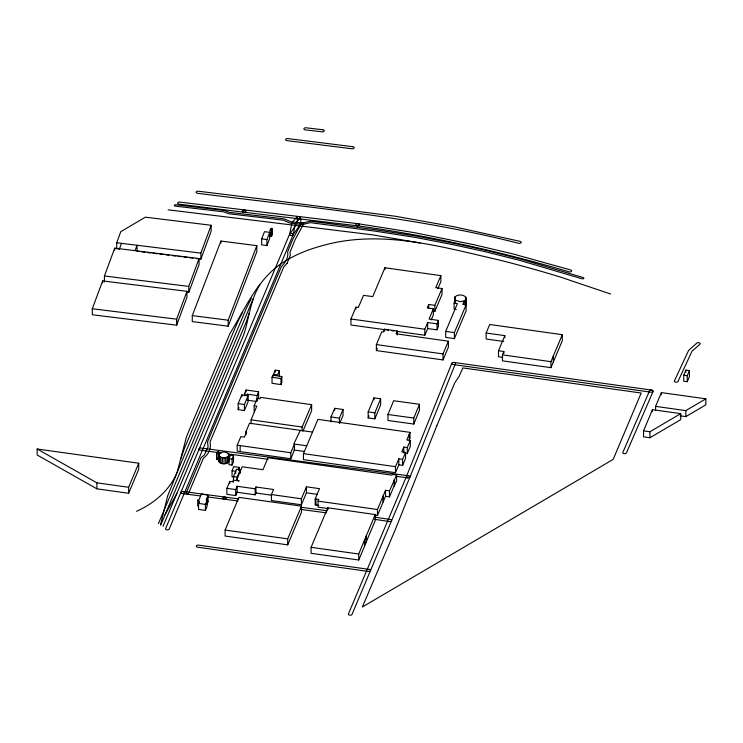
<?xml version="1.0" encoding="UTF-8"?>
<svg xmlns="http://www.w3.org/2000/svg" width="743" height="743" viewBox="0 0 743 743"><rect width="100%" height="100%" fill="white"/><g stroke="black" fill="none" stroke-linecap="round" stroke-linejoin="round"><path stroke-width="1.11" d="M289.538 234.407L292.11 222.445L296.959 217.086M293.197 234.574A1.839 1.059 0 0 0 290.578 233.534A1.839 1.059 0 0 0 290.318 235.364A1.839 1.059 0 0 0 293.197 234.574L295.649 223.021L300.07 218.201M160.516 524.874L167.639 495.962L177.094 472.483L186.567 436.54L230.079 333.226C244.679 309.72 256.121 282.136 278.913 265.26C292.083 255.843 307.268 249.657 322.852 245.515C381.521 229.02 441.974 246.936 499.333 260.031A853.335 492.665 0 0 1 560.51 277.102L610.551 293.987M259.892 284.82C250.159 299.986 249.258 318.366 243.639 335L163.014 526.295M249.304 312.784L245.952 322.685L160.739 525.004M181.023 458.366L184.375 448.466L237.621 322.053L242.515 312.366M196.328 258.564L200.889 259.121L200.889 253.122L211.142 225.268L145.405 217.17L120.793 231.649L116.697 242.757L116.697 248.756M200.889 259.121L211.142 231.268L211.142 225.268M104.419 281.996L104.419 275.997L114.719 248.153L199.078 258.545L199.078 264.545L188.768 292.398L186.493 292.12M119.493 248.738L121.481 243.342M135.05 250.651L137.046 245.264L137.046 251.264L139.331 251.543M188.768 292.398L188.768 286.399L199.078 258.545M218.786 454.79L219.139 453.852C221.563 451.289 226.689 451.298 228.77 454.27L228.853 455.385C226.968 458.691 221.247 458.645 218.99 455.756L218.786 454.79L218.99 461.756C221.247 464.644 226.968 464.691 228.853 461.384L228.77 454.27M218.786 460.79L219.139 459.852M454.382 302.355L454.92 296.894C457.846 294.228 463.316 294.154 465.907 297.321L466.149 304.602L465.555 305.837L465.555 299.847L466.149 298.602M92.318 308.763L102.636 280.919L186.957 291.33L186.957 297.33L176.639 325.174L92.318 314.763L92.318 308.763L176.639 319.174L186.957 291.33M315.97 499.055L315.989 504.999M192.279 315.599L220.94 241.057L256.827 245.664L256.827 251.663L228.175 326.196L192.279 321.598L192.279 315.599L228.175 320.196L256.827 245.664M261.703 238.902L264.508 231.667L269.718 232.345L269.718 238.345L266.913 245.58L261.703 244.902L261.703 238.902L266.913 239.58L269.718 232.345M397.524 331.452L424.792 335.232L427.652 328.564L437.07 329.836L437.07 323.837L438.398 320.4L429.064 319.081L433.373 308.8L427.271 307.899L428.674 304.472L434.841 305.345L442.011 288.535L435.769 287.615L440.868 275.653L384.902 267.749L372.745 296.606L363.513 295.37L358.302 307.5L355.897 307.138L350.947 319.007L350.947 324.997L388.431 330.198M437.07 329.836L438.398 326.4L438.398 320.4M233.887 477.015L232.048 476.765L232.048 470.774L233.776 466.613L239.227 467.366L238.373 469.455L236.59 469.204L233.469 476.616L233.451 482.151M451.8 363.253L406.402 476.569L348.421 613.913A1.839 1.059 0 0 0 349.777 615.195A1.839 1.059 0 0 0 351.996 614.415L409.978 477.062L455.375 363.736A1.839 1.059 0 0 0 454.01 362.463A1.839 1.059 0 0 0 451.8 363.243A1.839 1.059 0 0 0 453.156 364.525L650.896 392.165A1.839 1.059 0 0 0 653.116 391.385A1.839 1.059 0 0 0 651.778 390.103L454.019 362.463M229.011 458.691L230.441 455.199L233.525 455.617L233.488 461.691L232.085 465.118L229.011 464.691L229.011 458.691L232.085 459.118L233.525 455.617M413.786 424.049L413.786 418.049L419.461 404.285L393.641 400.737L387.957 414.501L387.957 420.501L413.786 424.049L419.461 410.285L419.461 404.285M287.077 263.347L290.299 255.406L290.067 252.109L295.185 239.497L303.608 224.005A1.226 0.706 0 0 0 302.067 223.114A1.226 0.706 0 0 0 301.621 224.312A1.226 0.706 0 0 0 303.636 223.94M368.166 411.919L373.97 397.895L380.657 398.815L380.657 404.805L374.853 418.838L368.166 417.919L368.166 411.919L374.853 412.839L380.657 398.815M368.166 417.919L369.002 415.913M220.643 410.452L207.538 441.899L208.077 446.933L204.427 454.883L201.13 457.595L186.214 492.962A1.226 0.706 0 0 0 187.115 493.816A1.226 0.706 0 0 0 188.592 493.296L203.461 458.069C208.411 454.809 211.644 447.983 209.963 442.131L283.65 267.183L287.067 263.366M238.169 403.644L241.828 394.895L248.097 395.778L248.097 401.777L244.401 410.535L238.169 409.644L238.169 403.644L244.401 404.545L248.097 395.778M208.086 495.702L206.173 500.206L207.065 500.466L207.065 506.466L205.43 510.376L198.557 509.419L198.557 503.42L199.43 501.311L197.74 500.178L199.152 499.482L201.39 494.141L207.297 494.968L208.086 495.702L208.086 501.701L206.823 504.673M238.169 409.644L238.977 407.703M366.336 541.666L375.234 520.574L375.234 514.574L327.765 507.785L311.085 547.312L311.085 553.312L358.73 560.008L358.73 554.009L366.336 535.666L366.466 541.684L366.466 535.694M358.73 560.008L366.466 541.684M128.632 493.278L128.632 487.278L138.737 463.223L37.15 448.995L37.15 454.995L96.896 488.838L128.632 493.278L138.737 469.223L138.737 463.223M158.408 523.685L253.261 298.602M289.584 234.24L165.652 528.552A1.839 1.059 0 0 0 167.008 529.833A1.839 1.059 0 0 0 169.228 529.044L293.151 234.742M205.43 510.376L205.43 504.376L207.065 500.466M251.069 423.844L251.069 419.841L256.818 406.133L254.143 405.743L254.143 411.743M397.236 331.006L396.065 333.811L448.391 341.186L448.391 347.185L443.014 359.928L376.385 350.575L376.385 344.576L381.763 331.833L383.267 332.047L384.456 329.214L397.236 331.006L397.236 335M431.219 319.945L433.373 314.8L433.373 308.8M503.754 341.483L486.145 339.012L486.145 333.013L489.721 324.487L562.302 334.694L562.302 340.693L550.944 367.664L502.444 360.847L502.444 354.848L503.856 351.504L498.497 350.761L498.497 356.761L502.788 357.355M177.094 472.483L246.518 307.946L251.413 298.259M246.704 395.573L247.28 394.189L256.994 395.555L258.592 391.775L246.1 390.019L244.503 393.799L244.503 395.796M254.143 405.743L257.236 398.424L259.948 398.815L260.524 397.394L311.633 404.675L311.633 410.675L303.042 430.894M245.868 434.906L245.868 431.906L249.527 423.222L312.543 432.082L317.911 419.358L410.025 432.361L410.025 438.361L409.319 440.023L409.319 434.033L410.025 432.361M275.216 370.153L273.489 374.258L277.65 374.844L279.377 370.738L275.216 370.153L275.216 372.15M318.793 505.398L315.162 504.934L315.162 498.934L319.499 488.643L306.441 486.814L306.441 492.813L301.389 504.776L271.399 500.559L271.399 494.559L273.545 489.488L255.945 487.009L255.183 488.801L237.119 486.256L237.119 492.256L235.698 495.581L226.856 494.336L226.856 488.337L229.773 481.427L232.735 481.845L233.451 480.154L239.2 480.962L236.543 480.154L240.472 470.839L239.85 470.756L237.156 477.136L237.156 480.136M225.11 530.047L238.912 497.355L301.509 506.159L301.509 512.159L287.699 544.851L225.11 536.047L225.11 530.047L287.699 538.851L301.509 506.159M409.319 434.033L406.783 440.005L410.285 440.497L407.294 447.546L403.802 447.054L401.768 451.855L405.576 452.422L402.604 459.341L398.833 458.793L398.833 464.793L395.49 472.678L303.45 459.629L303.45 453.629L312.543 432.082M301.389 504.776L301.389 498.776L306.441 486.814M376.385 350.575L377.277 348.448M328.341 508.593L318.06 507.144L318.06 501.144L318.793 499.398L315.162 498.934M465.555 299.847L464.329 300.813L462.833 304.379L466.13 304.834L466.13 310.834L454.391 338.613L445.698 337.387L445.698 331.397L457.391 303.627L454.112 303.163L454.112 309.162L456.295 309.469M366.336 535.666L375.234 514.574M443.014 359.928L443.014 353.928L448.391 341.186M375.187 515.196L377.472 515.512L385.506 496.315L389.49 496.872L389.49 490.872L396.623 475.028L392.183 474.406L391.877 475.149L268.019 457.744L262.976 469.706L242.181 466.78L240.704 470.273L240.091 470.189L240.091 473.189M389.49 496.872L394.134 485.876L394.134 479.876M394.134 485.876L396.623 481.027L396.623 475.028M498.497 350.761L504.859 335.641L486.145 333.013M550.944 367.664L550.944 361.665L562.302 334.694M643.54 430.847L652.438 409.69L680.737 413.619L680.737 419.619L649.949 437.738L643.54 436.838L643.54 430.847L649.949 431.739L680.737 413.619M655.586 410.368L655.586 406.375L661.391 392.601L705.85 398.833L705.85 404.833L685.835 416.619L680.235 415.829M300.274 430.355L293.81 443.98L294.46 444.073L294.46 450.072L290.792 458.747L237.203 451.177L237.203 445.187L240.834 436.615L244.428 437.135L246.527 431.999L245.868 431.906M240.091 470.189L240.286 469.725L238.373 469.455M237.119 492.256L255.183 494.801L255.945 493.008L255.945 487.009M290.792 458.747L290.792 452.747L294.46 444.073L306.748 445.809M377.472 515.512L377.472 509.512L385.506 490.315L389.49 490.872M395.49 472.678L395.49 466.678L398.833 458.793M454.391 338.613L454.391 332.613L466.13 304.834M405.548 453.304L407.294 453.546L410.285 446.497L410.285 440.497M683.746 375.206L685.91 370.098L689.411 370.599L689.411 376.59L687.238 381.698L683.746 381.205L683.746 375.206L687.238 375.698L689.411 370.599M244.614 395.285L245.199 393.892L244.503 393.799M235.698 495.581L235.698 489.581L237.119 486.256M302.132 431.024L302.132 427.021L311.633 404.675M339.375 423.129L339.375 418.133L343.052 409.477L334.703 408.325L330.997 416.944L330.997 421.94M339.783 423.166L343.052 415.476L343.052 409.477M437.896 288.628L440.868 281.653L440.868 275.653M432.788 311.048L434.841 311.345L442.011 294.534L442.011 288.535M271.566 236.237L271.566 230.237L272.291 228.547L270.898 228.342L270.155 230.033L270.155 236.033L271.566 236.237L272.291 234.547L272.291 228.547M424.792 335.232L424.792 329.233L427.652 322.564L437.07 323.837M218.089 453.676L218.841 451.92L217.365 451.698L216.584 453.462L216.584 459.462L218.089 459.676L218.089 453.676L216.584 453.462M237.203 445.187L290.792 452.747M240.147 451.651L240.175 445.586M398.833 464.793L402.604 465.332L405.576 458.422L405.576 452.422M653.116 391.394L626.414 452.896A1.839 1.059 0 0 1 624.185 453.667A1.839 1.059 0 0 1 622.848 452.385L649.549 390.874A1.839 1.059 0 0 1 651.778 390.103M270.155 236.033L270.898 234.342M220.643 410.452L281.3 266.774C285.024 263.078 288.823 257.384 287.634 251.914L292.835 239.097L301.268 223.578M272.031 377.305L272.922 375.252L281.838 376.534L281.838 382.534L280.947 384.586L272.031 383.304L272.031 377.305L280.947 378.596L281.838 376.534M216.584 459.462L217.365 457.697M454.112 303.163L455.487 300.191L454.382 298.361M177.057 472.576C169.525 490.473 153.968 503.522 136.536 511.295M165.048 514.76L176.973 493.176M289.677 234.073L293.095 229.466L297.488 221.498L296.689 217.773M293.058 234.909C296.113 229.671 302.875 224.07 300.339 217.513M655.586 406.375L685.835 410.619L705.85 398.833M301.955 223.141L310.314 221.2L328.007 223.42L376.06 229.819L416.489 236.144L452.812 243.137L485.458 250.205L520.954 259.168L583.199 277.548A1.226 0.706 0 0 1 583.692 278.504A1.226 0.706 0 0 1 582.029 278.783L519.951 260.449L484.51 251.515L452.023 244.475L415.811 237.509L375.494 231.194L310.175 222.631L302.93 224.442M357.847 223.689L179.862 202.087A1.839 1.059 0 0 0 177.679 202.895A1.839 1.059 0 0 0 179.082 204.158L243.723 212.219M357.123 225.761L243.741 212.219M168.104 209.814L372.271 234.807L420.046 242.961M302.698 223.095L290.912 221.795L284.197 218.86L229.438 212.359L224.33 210.464L175.794 204.743A1.226 0.706 0 0 0 174.345 205.291A1.226 0.706 0 0 0 175.292 206.127L223.606 211.82L228.714 213.724L283.492 220.216L289.863 223.076L302.187 224.479M116.697 242.757L200.889 253.122M117.654 248.877L119.567 249.109M141.607 251.821L145.034 252.239M147.309 252.527L150.727 252.945M153.012 253.224L157.572 253.79M159.847 254.069L163.265 254.487M165.55 254.765L168.967 255.193M172.385 255.611L175.812 256.038M178.088 256.316L181.506 256.734M183.79 257.013L187.208 257.44M189.484 257.719L192.911 258.137M104.419 275.997L188.768 286.399M183.01 491.485L238.8 498.934M182.221 493.556L200.517 495.98M408.604 475.78L201.214 448.057A1.839 1.059 0 0 0 198.966 448.809A1.839 1.059 0 0 0 200.276 450.109L221.228 453.035M228.101 453.945L268.158 459.276M396.335 476.319L407.777 477.842M232.048 470.774L235.726 471.257L235.726 473.263M300.841 507.246L327.273 510.785M374.379 517.1L390.224 519.468A1.839 1.059 0 0 1 391.524 520.769A1.839 1.059 0 0 1 389.267 521.521L374.667 519.32M207.278 496.881L237.964 500.996M301.147 509.466L326.418 512.846M387.957 414.501L413.786 418.049M350.947 319.007L424.792 329.233M391.84 330.672L394.115 330.988M445.698 331.397L454.391 332.613M502.444 354.848L550.944 361.665M376.385 344.576L443.014 353.928M247.28 400.189L256.994 401.554M251.069 419.841L302.132 427.021M304.519 451.484L293.81 449.979M233.469 476.616L237.156 477.136M306.441 492.813L317.326 494.336M271.399 494.559L301.389 498.776M226.856 488.337L235.698 489.581M318.06 501.144L377.472 509.512M255.945 493.008L271.344 495.172M37.15 448.995L96.896 482.839L128.632 487.278M198.557 503.42L205.43 504.376M311.085 547.312L358.73 554.009M357.931 223.699L414.464 232.661L473.272 244.577L512.484 253.79L570.652 269.96A1.839 1.059 0 0 1 571.348 271.399A1.839 1.059 0 0 1 568.85 271.808L567.16 271.26C498.377 250.948 428.107 235.503 357.049 225.751M270.155 230.033L271.566 230.237M330.997 416.944L339.375 418.133M303.45 453.629L395.49 466.678M455.487 300.191L460.511 301.732L464.329 300.813L464.329 304.806M207.297 500.968L208.086 501.701M466.149 304.602L465.907 297.321M687.238 375.698L687.238 381.698M685.91 370.098L685.91 372.094M685.835 410.619L685.835 416.619M661.391 392.601L661.391 394.598M652.438 409.69L652.438 411.687M649.949 431.739L649.949 437.738M553.294 356.073L553.294 362.073M504.859 335.641L504.859 337.638M503.856 351.504L503.856 353.501M454.92 296.894L454.92 302.893M434.841 305.345L434.841 311.345M428.674 304.472L428.674 308.466M427.652 322.564L427.652 328.564M407.294 447.546L407.294 453.546M403.802 447.054L403.802 453.054M402.604 459.341L402.604 465.332M394.552 479.941L394.552 485.941M385.506 490.315L385.506 496.315M384.902 267.749L384.902 269.746M384.456 329.214L384.456 331.211M374.853 412.839L374.853 418.838M373.97 397.895L373.97 399.892M366.085 536.567L366.085 542.566M364.479 540.393L364.479 546.393M355.897 307.138L355.897 309.134M334.703 408.325L334.703 410.331M327.765 507.785L327.765 509.791M287.699 538.851L287.699 544.851M280.947 378.596L280.947 384.586M279.377 370.738L279.377 376.738M272.922 375.252L272.922 377.249M266.913 239.58L266.913 245.58M258.592 391.775L258.592 397.774M257.236 398.424L257.236 400.421M256.994 395.555L256.994 400.551M255.183 488.801L255.183 494.801M247.28 394.189L247.28 396.186M246.1 390.019L246.1 392.025M244.401 404.545L244.401 410.535M241.828 394.895L241.828 396.892M240.286 469.725L240.286 472.724M239.85 470.756L239.85 472.762M239.227 467.366L239.227 470.365M238.828 468.322L238.828 470.319M232.085 459.118L232.085 465.118M229.773 481.427L229.773 483.433M228.175 320.196L228.175 326.196M228.194 456.434L228.194 462.434M227.117 457.168L227.117 463.168M225.686 457.651L225.686 463.651M224.052 457.846L224.052 463.846M222.408 457.725L222.408 463.725M220.94 241.057L220.94 243.063M220.903 457.307L220.903 463.307M219.724 456.629L219.724 462.629M218.99 455.756L218.99 461.756M218.841 451.92L218.841 454.92M206.823 498.674L206.823 500.671M199.43 501.311L199.43 503.317M197.74 500.178L197.74 506.178M176.639 319.174L176.639 325.174M176.555 319.165L176.555 325.165M114.719 248.153L114.719 250.15M102.636 280.919L102.636 282.916M96.896 482.839L96.896 488.838M436.81 425.804L395.248 529.722L362.361 607.003L613.179 459.378L641.19 393.028L462.852 367.915L459.248 376.069L454.67 383.044L436.81 425.804M688.529 350.52L674.43 380.899A1.839 1.059 0 0 0 675.731 382.199A1.839 1.059 0 0 0 677.978 381.447L692.002 351.235L699.86 344.288A1.839 1.059 0 0 0 699.33 342.82A1.839 1.059 0 0 0 696.785 343.127L688.529 350.52M322.768 129.737L306.125 127.796A1.839 1.059 0 0 0 303.943 128.613A1.839 1.059 0 0 0 305.345 129.867L322.053 131.817A1.839 1.059 0 0 0 324.217 130.982A1.839 1.059 0 0 0 322.768 129.737M274.139 200.536L198.335 191.211A1.839 1.059 0 0 0 196.152 192.028A1.839 1.059 0 0 0 197.573 193.282C304.844 207.046 413.136 216.464 518.242 243.202L518.558 243.286A1.839 1.059 0 0 0 521.01 242.794A1.839 1.059 0 0 0 520.156 241.382L453.574 226.671L395.341 216.25L274.148 200.536M352.721 146.687L287.81 138.569A1.839 1.059 0 0 0 285.628 139.387A1.839 1.059 0 0 0 287.039 140.641L351.941 148.758A1.839 1.059 0 0 0 354.123 147.95A1.839 1.059 0 0 0 352.721 146.687M369.113 569.379L198.557 545.139A1.839 1.059 0 0 0 196.328 545.919A1.839 1.059 0 0 0 197.675 547.201L368.24 571.441A1.839 1.059 0 0 0 370.46 570.67A1.839 1.059 0 0 0 369.113 569.379M383.267 495.795L383.267 501.794L383.267 495.795M297.349 218.461A1.839 1.059 0 0 0 300.33 217.82A1.839 1.059 0 0 0 297.869 216.65A1.839 1.059 0 0 0 297.349 218.461M356.278 225.519A1.839 1.059 0 0 0 359.287 224.934A1.839 1.059 0 0 0 356.9 223.717A1.839 1.059 0 0 0 356.278 225.519M406.941 477.582A1.839 1.059 0 0 0 409.987 477.052A1.839 1.059 0 0 0 407.656 475.799A1.839 1.059 0 0 0 406.941 477.582M223.346 498.887A1.839 1.059 0 0 0 226.383 498.358A1.839 1.059 0 0 0 224.061 497.104A1.839 1.059 0 0 0 223.346 498.887M181.348 493.287A1.839 1.059 0 0 0 184.403 492.767A1.839 1.059 0 0 0 182.1 491.504A1.839 1.059 0 0 0 181.348 493.287M242.877 211.969A1.839 1.059 0 0 0 245.905 211.411A1.839 1.059 0 0 0 243.546 210.176A1.839 1.059 0 0 0 242.877 211.969"/></g></svg>
